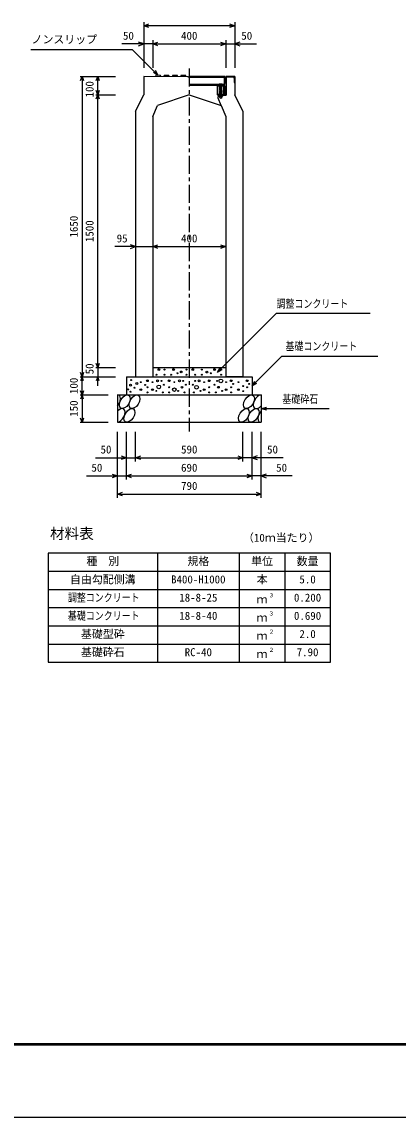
# Model space of a CAD drawing. Units: millimetres, scale not verified. Extents: x -16800 to 16800, y -5940 to 5940.
# Drawn here: x 9662 to 11729, y -5940 to 78 of the extents above; entities that cross this region are included whole.
import ezdxf
from ezdxf.enums import TextEntityAlignment as Align

# ---------------------------------------------------------------- set-up
doc = ezdxf.new("R2010")
doc.units = ezdxf.units.MM
doc.header["$LTSCALE"] = 20
doc.linetypes.add('CHAIN1', pattern=[8, 5, -1, 1, -1])
doc.linetypes.add('DOTTED', pattern=[1.75, 0.25, -1.5])
for name, color, linetype, lineweight in [('0-0_DIM', 7, 'Continuous', 25), ('0-1_Defpoints', 5, 'Continuous', 25), ('0-2_HATCH', 6, 'Continuous', 25), ('0-3_HYO', 3, 'Continuous', 25), ('0-4_HYO2', 4, 'Continuous', 25), ('0-5_OUTLINE', 3, 'Continuous', 25), ('0-6_TXT', 7, 'Continuous', 25), ('0-7_WAKU', 3, 'Continuous', 25), ('0-A__0-5_D-BMK', 6, 'Continuous', 25)]:
    doc.layers.add(name, color=color, linetype=linetype, lineweight=lineweight)
doc.styles.add('ＭＳ ゴシック', font='')
doc.styles.get('ＭＳ ゴシック').set_extended_font_data('MS Gothic')

msp = doc.modelspace()

# ---------------------------------------------------------------- linework, layer by layer
at = {"layer": '0-0_DIM'}
for p, q in [((10331.78, 77.25), (10331.78, -174.49)), ((10831.78, 77.25), (10831.78, -174.49)), ((10831.78, 57.25), (10331.78, 57.25)), ((10331.78, -42.75), (10212.12, -42.75)), ((10381.78, -42.75), (10331.78, -42.75)), ((10381.78, -22.75), (10381.78, -174.49)), ((10381.78, -42.75), (10781.78, -42.75)), ((10781.78, -22.75), (10781.78, -174.49)), ((10781.78, -42.75), (10831.78, -42.75)), ((10831.78, -42.75), (10951.45, -42.75)), ((9711.73, -73.02), (10268.62, -73.02)), ((10410.83, -215.23), (10268.62, -73.02)), ((9982.58, -221.46), (10175.91, -221.46)), ((9992.58, -221.46), (9992.58, -1871.46)), ((10079.25, -321.46), (10079.25, -221.46)), ((10410.83, -215.23), (10384.85, -200.23)), ((10410.83, -215.23), (10395.83, -189.25)), ((10069.25, -321.46), (10175.91, -321.46)), ((10079.25, -1821.46), (10079.25, -321.46)), ((10286.78, -1156.46), (10172.26, -1156.46)), ((10286.78, -1156.46), (10381.78, -1156.46)), ((10381.78, -1156.46), (10781.78, -1156.46)), ((11090.44, -1757.81), (10926.78, -1921.46)), ((11090.44, -1757.81), (11617.51, -1757.81)), ((10069.25, -1821.46), (10175.91, -1821.46)), ((10079.25, -1821.46), (10079.25, -1871.46)), ((10736.78, -1846.46), (10751.78, -1820.48)), ((10736.78, -1846.46), (10762.76, -1831.46)), ((9982.58, -1871.46), (10175.91, -1871.46)), ((9992.58, -1971.46), (9992.58, -1871.46)), ((10079.25, -1921.46), (10079.25, -1871.46)), ((10926.78, -1921.46), (10941.78, -1895.48)), ((10926.78, -1921.46), (10952.76, -1906.46)), ((9982.58, -1971.46), (10136.78, -1971.46)), ((9992.58, -1971.46), (9992.58, -2121.46)), ((10976.78, -2046.46), (11005.76, -2038.7)), ((10976.78, -2046.46), (11350.68, -2046.46)), ((10976.78, -2046.46), (11005.76, -2054.23)), ((9982.58, -2121.46), (10136.78, -2121.46)), ((10186.78, -2536.48), (10186.78, -2174.13)), ((10236.78, -2436.48), (10236.78, -2174.13)), ((10286.78, -2336.48), (10286.78, -2174.13)), ((10876.78, -2336.48), (10876.78, -2174.13)), ((10926.78, -2436.48), (10926.78, -2174.13)), ((10976.78, -2536.48), (10976.78, -2174.13)), ((10066.78, -2316.48), (10286.78, -2316.48)), ((10286.78, -2316.48), (10876.78, -2316.48)), ((11096.78, -2316.48), (10876.78, -2316.48)), ((10016.78, -2416.48), (10236.78, -2416.48)), ((10236.78, -2416.48), (10926.78, -2416.48)), ((11146.78, -2416.48), (10926.78, -2416.48)), ((10186.78, -2516.48), (10976.78, -2516.48))]:
    msp.add_line(p, q, dxfattribs=at)
at = {"layer": '0-0_DIM', "linetype": 'CHAIN1'}
msp.add_line((10581.78, -176.66), (10581.78, -2171.51), dxfattribs=at)
at = {"layer": '0-0_DIM'}
for points in [[(10360.01, 46.99), (10331.82, 57.25), (10360.01, 67.51)], [(10803.63, 67.51), (10831.82, 57.25), (10803.63, 46.99)], [(10303.59, -53.01), (10331.78, -42.75), (10303.59, -32.49)], [(10409.97, -53.01), (10381.78, -42.75), (10409.97, -32.49)], [(10753.67, -32.49), (10781.86, -42.75), (10753.67, -53.01)], [(10859.9, -32.49), (10831.71, -42.75), (10859.9, -53.01)], [(9984.37, -244.01), (9992.58, -221.46), (10000.79, -244.01)], [(10071.04, -244.01), (10079.25, -221.46), (10087.46, -244.01)], [(10087.46, -298.91), (10079.25, -321.46), (10071.04, -298.91)], [(10071.04, -344.01), (10079.25, -321.46), (10087.46, -344.01)], [(10258.59, -1166.72), (10286.78, -1156.46), (10258.59, -1146.2)], [(10409.97, -1166.72), (10381.78, -1156.46), (10409.97, -1146.2)], [(10753.59, -1146.2), (10781.78, -1156.46), (10753.59, -1166.72)], [(10736.78, -1846.46), (11061.25, -1522), (11574.8, -1522)], [(10087.46, -1798.91), (10079.25, -1821.46), (10071.04, -1798.91)], [(10000.79, -1848.91), (9992.58, -1871.46), (9984.37, -1848.91)], [(10000.79, -1894.01), (9992.58, -1871.46), (9984.37, -1894.01)], [(10087.46, -1894.01), (10079.25, -1871.46), (10071.04, -1894.01)], [(10000.79, -1948.91), (9992.58, -1971.46), (9984.37, -1948.91)], [(10000.79, -1994.01), (9992.58, -1971.46), (9984.37, -1994.01)], [(10000.79, -2098.91), (9992.58, -2121.46), (9984.37, -2098.91)], [(10208.59, -2306.22), (10236.78, -2316.48), (10208.59, -2326.74)], [(10314.97, -2326.74), (10286.78, -2316.48), (10314.97, -2306.22)], [(10848.59, -2306.22), (10876.78, -2316.48), (10848.59, -2326.74)], [(10954.97, -2306.22), (10926.78, -2316.48), (10954.97, -2326.74)], [(10158.59, -2406.22), (10186.78, -2416.48), (10158.59, -2426.74)], [(10264.97, -2426.74), (10236.78, -2416.48), (10264.97, -2406.22)], [(10898.59, -2406.22), (10926.78, -2416.48), (10898.59, -2426.74)], [(11004.97, -2406.22), (10976.78, -2416.48), (11004.97, -2426.74)], [(10214.97, -2526.74), (10186.78, -2516.48), (10214.97, -2506.22)], [(10948.59, -2506.22), (10976.78, -2516.48), (10948.59, -2526.74)]]:
    msp.add_lwpolyline(points, dxfattribs=at)
at = {"layer": '0-1_Defpoints'}
msp.add_lwpolyline([(0, -5940), (16800, -5940), (16800, 5940), (0, 5940)], close=True, dxfattribs=at)
at = {"layer": '0-2_HATCH'}
for p, q in [((10425.78, -221.88), (10424.28, -215.37)), ((10471.78, -222.35), (10470.28, -215.84)), ((10517.78, -222.82), (10516.28, -216.31)), ((10563.78, -223.28), (10562.28, -216.77)), ((10781.76, -221.46), (10781.76, -321.46)), ((10784.96, -224.63), (10822.72, -224.25)), ((10784.96, -224.63), (10784.96, -324.66)), ((10828.58, -230.05), (10828.58, -253.99)), ((10828.58, -253.99), (10831.78, -253.96)), ((10739.76, -341.46), (10742.76, -321.46)), ((10756.57, -381.46), (10739.76, -341.46)), ((10742.28, -324.66), (10784.96, -324.66)), ((10742.76, -321.46), (10781.76, -321.46))]:
    msp.add_line(p, q, dxfattribs=at)
for points in [[(10424.33, -215.37), (10397.33, -215.09), (10395.78, -221.58)], [(10470.33, -215.84), (10443.33, -215.56), (10441.78, -222.05)], [(10516.33, -216.31), (10489.33, -216.03), (10487.78, -222.52)], [(10562.33, -216.77), (10535.33, -216.49), (10533.78, -222.97)]]:
    msp.add_lwpolyline(points, dxfattribs=at)
for centre, radius in [((10401.28, -1860.16), 2.5), ((10415.3, -1832.15), 5), ((10445.75, -1832.15), 2.5), ((10445.75, -1860.16), 2.5), ((10481.64, -1860.16), 2.5), ((10495.66, -1832.15), 5), ((10516.69, -1852.28), 2.5), ((10537.71, -1845.28), 5), ((10565.75, -1832.15), 2.5), ((10565.75, -1860.16), 2.5), ((10600.92, -1832.43), 5), ((10614.94, -1860.45), 2.5), ((10650.82, -1832.43), 2.5), ((10650.82, -1860.45), 2.5), ((10678.86, -1845.56), 5), ((10699.89, -1852.57), 2.5), ((10720.92, -1832.43), 5), ((10757.14, -1832.43), 2.5), ((10757.14, -1860.45), 2.5), ((10259.41, -1918.15), 5), ((10261.86, -1889.64), 2.5), ((10293.9, -1908.91), 5), ((10315.47, -1901.29), 2.5), ((10339.33, -1916.2), 2.5), ((10351.75, -1893.41), 5), ((10379.79, -1901.29), 2.5), ((10407.82, -1894.28), 5), ((10414.36, -1927.3), 10), ((10428.86, -1894.28), 2.5), ((10442.87, -1915.29), 2.5), ((10471.75, -1893.41), 5), ((10499.79, -1901.29), 2.5), ((10527.82, -1894.28), 5), ((10541.84, -1929.3), 5), ((10548.86, -1894.28), 2.5), ((10562.87, -1915.29), 2.5), ((10600.69, -1915.29), 2.5), ((10621.72, -1929.3), 10), ((10614.71, -1894.28), 2.5), ((10635.74, -1894.28), 5), ((10663.78, -1901.29), 2.5), ((10691.82, -1893.41), 5), ((10720.69, -1915.29), 2.5), ((10734.71, -1894.28), 2.5), ((10741.72, -1929.3), 5), ((10755.74, -1894.28), 10), ((10783.78, -1901.29), 2.5), ((10811.82, -1893.41), 5), ((10823.16, -1910.98), 2.5), ((10851.72, -1901.29), 2.5), ((10878.58, -1922.5), 2.5), ((10899.9, -1893.41), 5), ((10911.24, -1910.98), 2.5), ((10247, -1940.94), 2.5), ((10259.41, -1954.04), 2.5), ((10281.48, -1931.7), 2.5), ((10315.47, -1942.43), 5), ((10351.75, -1929.3), 2.5), ((10351.75, -1957.31), 2.5), ((10379.79, -1942.43), 5), ((10400.82, -1949.44), 2.5), ((10435.86, -1957.31), 2.5), ((10471.75, -1929.3), 2.5), ((10471.75, -1957.31), 2.5), ((10499.79, -1942.43), 10), ((10520.82, -1949.44), 2.5), ((10555.86, -1957.31), 2.5), ((10607.7, -1957.31), 2.5), ((10642.75, -1949.44), 2.5), ((10663.78, -1942.43), 5), ((10691.82, -1929.3), 2.5), ((10691.82, -1957.31), 2.5), ((10727.7, -1957.31), 2.5), ((10762.75, -1949.44), 2.5), ((10783.78, -1942.43), 5), ((10811.82, -1929.3), 2.5), ((10811.82, -1957.31), 2.5), ((10851.72, -1942.43), 5), ((10878.58, -1950.52), 2.5), ((10899.9, -1929.3), 2.5)]:
    msp.add_circle(centre, radius, dxfattribs=at)
msp.add_arc((10822.78, -230.05), 5.8, 0, 90.57294, dxfattribs=at)
for centre, start_param, end_param in [((10174.42, -2008.98), 4.385593, 6.6745444), ((10962.92, -2008.98), 0.3357715, 4.4411806), ((10199.74, -2083.97), 3.5111464, 7.548991), ((10988.25, -2083.97), 1.2110787, 3.5658734)]:
    msp.add_ellipse(centre, major_axis=(21.81, 35.31), ratio=0.5792, start_param=start_param, end_param=end_param, dxfattribs=at)
for centre in [(10227.63, -2008.98), (10280.84, -2008.98), (10909.72, -2008.98), (10252.95, -2083.97), (10881.83, -2083.97), (10935.04, -2083.97)]:
    msp.add_ellipse(centre, major_axis=(21.81, 35.31), ratio=0.5792, dxfattribs=at)
at = {"layer": '0-3_HYO'}
for p, q in [((10406.78, -2840.42), (10406.78, -3440.42)), ((10856.78, -2840.42), (10856.78, -3440.42)), ((11106.78, -2840.42), (11106.78, -3440.42)), ((9806.78, -2940.42), (11356.78, -2940.42))]:
    msp.add_line(p, q, dxfattribs=at)
msp.add_lwpolyline([(9806.78, -3440.42), (11356.78, -3440.42), (11356.78, -2840.42), (9806.78, -2840.42)], close=True, dxfattribs=at)
at = {"layer": '0-4_HYO2'}
for p, q in [((9806.78, -3040.42), (11356.78, -3040.42)), ((9806.78, -3140.42), (11356.78, -3140.42)), ((9806.78, -3240.42), (11356.78, -3240.42)), ((9806.78, -3340.42), (11356.78, -3340.42))]:
    msp.add_line(p, q, dxfattribs=at)
at = {"layer": '0-5_OUTLINE'}
for p, q in [((10331.78, -220.96), (10331.78, -321.46)), ((10575.78, -223.4), (10331.78, -220.96)), ((10831.78, -220.96), (10781.76, -221.46)), ((10831.78, -220.96), (10831.78, -321.46)), ((10286.78, -411.46), (10331.78, -321.46)), ((10581.78, -321.46), (10407, -381.46)), ((10581.78, -321.46), (10756.57, -381.46)), ((10876.78, -411.46), (10831.78, -321.46)), ((10286.78, -411.46), (10286.78, -1871.46)), ((10381.78, -441.46), (10407, -381.46)), ((10756.58, -381.46), (10781.78, -441.46)), ((10876.78, -411.46), (10876.78, -1871.46)), ((10381.78, -441.46), (10381.78, -1871.46)), ((10781.78, -441.46), (10781.78, -1871.46)), ((10381.78, -1821.46), (10781.78, -1821.46)), ((10236.78, -1871.46), (10236.78, -1971.46)), ((10236.78, -1871.46), (10926.78, -1871.46)), ((10286.78, -1871.46), (10381.78, -1871.46)), ((10876.78, -1871.46), (10781.78, -1871.46)), ((10926.78, -1871.46), (10926.78, -1971.46)), ((10186.78, -1971.46), (10186.78, -2121.46)), ((10186.78, -1971.46), (10976.78, -1971.46)), ((10976.78, -1971.46), (10976.78, -2121.46)), ((10186.78, -2121.46), (10976.78, -2121.46))]:
    msp.add_line(p, q, dxfattribs=at)
msp.add_lwpolyline([(10581.78, -226.66), (10577.28, -226.66), (10575.78, -223.4)], dxfattribs=at)
at = {"layer": '0-7_WAKU', "lineweight": 50}
msp.add_lwpolyline([(400, -5540), (16400, -5540), (16400, 5540), (400, 5540)], close=True, dxfattribs=at)
at = {"layer": '0-A__0-5_D-BMK'}
for p, q in [((10773.26, -221.46), (10581.76, -221.46)), ((10773.26, -227.46), (10581.76, -227.46)), ((10777.76, -259.46), (10777.76, -221.46)), ((10744.28, -265.46), (10581.76, -265.46)), ((10773.26, -271.46), (10581.76, -271.46)), ((10734.76, -274.46), (10734.76, -318.46)), ((10771.76, -271.46), (10737.76, -271.46)), ((10746.28, -263.96), (10744.28, -265.46)), ((10744.28, -271.46), (10744.28, -265.46)), ((10765.28, -271.46), (10744.28, -271.46)), ((10744.61, -265.19), (10746.28, -263.96)), ((10763.28, -263.96), (10746.28, -263.96)), ((10748.28, -271.46), (10761.28, -271.46)), ((10748.28, -272.46), (10749.28, -271.46)), ((10749.28, -273.46), (10748.28, -272.46)), ((10761.28, -273.46), (10748.28, -274.46)), ((10748.28, -274.46), (10749.28, -273.46)), ((10749.28, -275.46), (10748.28, -274.46)), ((10748.28, -276.46), (10749.28, -275.46)), ((10761.28, -275.46), (10748.28, -276.46)), ((10749.28, -277.46), (10748.28, -276.46)), ((10748.28, -278.46), (10749.28, -277.46)), ((10761.28, -277.46), (10748.28, -278.46)), ((10749.28, -279.46), (10748.28, -278.46)), ((10748.28, -280.46), (10749.28, -279.46)), ((10761.28, -279.46), (10748.28, -280.46)), ((10749.28, -281.46), (10748.28, -280.46)), ((10748.28, -282.46), (10749.28, -281.46)), ((10761.28, -281.46), (10748.28, -282.46)), ((10749.28, -283.46), (10748.28, -282.46)), ((10761.28, -283.46), (10748.28, -284.46)), ((10748.28, -284.46), (10749.28, -283.46)), ((10761.28, -285.46), (10748.28, -286.46)), ((10749.28, -287.46), (10748.28, -286.46)), ((10761.28, -287.46), (10748.28, -288.46)), ((10748.28, -288.46), (10749.28, -287.46)), ((10749.28, -289.46), (10748.28, -288.46)), ((10761.28, -289.46), (10748.28, -290.46)), ((10748.28, -290.46), (10749.28, -289.46)), ((10749.28, -291.46), (10748.28, -290.46)), ((10761.28, -291.46), (10748.28, -292.46)), ((10748.28, -292.46), (10749.28, -291.46)), ((10749.28, -293.46), (10748.28, -292.46)), ((10761.28, -293.46), (10748.28, -294.46)), ((10748.28, -294.46), (10749.28, -293.46)), ((10749.28, -295.46), (10748.28, -294.46)), ((10761.28, -295.46), (10748.28, -296.46)), ((10748.28, -296.46), (10749.28, -295.46)), ((10749.28, -297.46), (10748.28, -296.46)), ((10761.28, -297.46), (10748.28, -298.46)), ((10748.28, -298.46), (10749.28, -297.46)), ((10749.28, -299.46), (10748.28, -298.46)), ((10761.28, -299.46), (10748.28, -300.46)), ((10748.28, -300.46), (10749.28, -299.46)), ((10749.28, -301.46), (10748.28, -300.46)), ((10749.28, -271.46), (10749.28, -265.46)), ((10760.28, -271.46), (10760.28, -265.46)), ((10760.28, -272.46), (10761.28, -271.46)), ((10761.28, -273.46), (10760.28, -272.46)), ((10760.28, -276.46), (10761.28, -275.46)), ((10761.28, -277.46), (10760.28, -276.46)), ((10760.28, -278.46), (10761.28, -277.46)), ((10761.28, -279.46), (10760.28, -278.46)), ((10760.28, -280.46), (10761.28, -279.46)), ((10761.28, -281.46), (10760.28, -280.46)), ((10760.28, -284.46), (10761.28, -283.46)), ((10761.28, -285.46), (10760.28, -284.46)), ((10760.28, -286.46), (10761.28, -285.46)), ((10761.28, -287.46), (10760.28, -286.46)), ((10760.28, -288.46), (10761.28, -287.46)), ((10760.28, -288.46), (10761.28, -289.46)), ((10760.28, -290.46), (10761.28, -289.46)), ((10760.28, -290.46), (10761.28, -291.46)), ((10760.28, -292.46), (10761.28, -291.46)), ((10760.28, -292.46), (10761.28, -293.46)), ((10760.28, -294.46), (10761.28, -293.46)), ((10760.28, -294.46), (10761.28, -295.46)), ((10760.28, -296.46), (10761.28, -295.46)), ((10760.28, -296.46), (10761.28, -297.46)), ((10760.28, -298.46), (10761.28, -297.46)), ((10760.28, -298.46), (10761.28, -299.46)), ((10760.28, -300.46), (10761.28, -299.46)), ((10760.28, -300.46), (10761.28, -301.46)), ((10764.96, -265.19), (10763.28, -263.96)), ((10773.26, -265.46), (10765.28, -265.46)), ((10765.28, -271.46), (10765.28, -265.46)), ((10777.76, -259.46), (10773.26, -259.46)), ((10774.76, -274.46), (10774.76, -318.46)), ((10737.76, -321.46), (10771.76, -321.46)), ((10745.44, -324.66), (10744.58, -325.31)), ((10744.58, -325.31), (10744.58, -330.49)), ((10746.27, -331.46), (10744.58, -330.49)), ((10764.12, -324.66), (10745.44, -324.66)), ((10746.27, -331.79), (10746.27, -331.46)), ((10763.3, -331.46), (10746.27, -331.46)), ((10763.3, -331.79), (10746.27, -331.79)), ((10761.28, -301.46), (10748.28, -302.46)), ((10748.28, -302.46), (10749.28, -301.46)), ((10749.28, -303.46), (10748.28, -302.46)), ((10761.28, -303.46), (10748.28, -304.46)), ((10748.28, -304.46), (10749.28, -303.46)), ((10749.28, -305.46), (10748.28, -304.46)), ((10761.28, -305.46), (10748.28, -306.46)), ((10748.28, -306.46), (10749.28, -305.46)), ((10749.28, -307.46), (10748.28, -306.46)), ((10761.28, -307.46), (10748.28, -308.46)), ((10748.28, -308.46), (10749.28, -307.46)), ((10749.28, -309.46), (10748.28, -308.46)), ((10761.28, -309.46), (10748.28, -310.46)), ((10748.28, -310.46), (10749.28, -309.46)), ((10749.28, -311.46), (10748.28, -310.46)), ((10761.28, -311.46), (10748.28, -312.46)), ((10748.28, -312.46), (10749.28, -311.46)), ((10749.28, -313.46), (10748.28, -312.46)), ((10761.28, -313.46), (10748.28, -314.46)), ((10748.28, -314.46), (10749.28, -313.46)), ((10749.28, -315.46), (10748.28, -314.46)), ((10761.29, -315.46), (10748.29, -316.46)), ((10748.29, -316.46), (10749.29, -315.46)), ((10749.29, -317.46), (10748.29, -316.46)), ((10761.29, -317.46), (10748.29, -318.46)), ((10748.29, -318.46), (10749.29, -317.46)), ((10749.29, -319.46), (10748.29, -318.46)), ((10748.29, -320.47), (10749.29, -319.47)), ((10749.29, -321.47), (10748.29, -320.47)), ((10748.29, -322.47), (10749.29, -321.47)), ((10749.29, -323.47), (10748.29, -322.47)), ((10748.3, -324.47), (10749.3, -323.47)), ((10748.49, -324.66), (10748.3, -324.47)), ((10749.68, -325.31), (10749.68, -330.49)), ((10759.89, -325.31), (10759.89, -330.49)), ((10760.28, -302.46), (10761.28, -301.46)), ((10760.28, -302.46), (10761.28, -303.46)), ((10760.28, -304.46), (10761.28, -303.46)), ((10760.28, -304.46), (10761.28, -305.46)), ((10760.28, -306.46), (10761.28, -305.46)), ((10760.28, -306.46), (10761.28, -307.46)), ((10760.28, -308.46), (10761.28, -307.46)), ((10760.28, -308.46), (10761.28, -309.46)), ((10760.28, -310.46), (10761.28, -309.46)), ((10760.28, -310.46), (10761.29, -311.46)), ((10760.28, -312.46), (10761.28, -311.46)), ((10760.28, -312.46), (10761.29, -313.46)), ((10760.28, -314.46), (10761.28, -313.46)), ((10760.29, -314.46), (10761.29, -315.46)), ((10760.29, -316.46), (10761.29, -315.46)), ((10760.29, -316.46), (10761.29, -317.46)), ((10760.29, -318.46), (10761.29, -317.46)), ((10760.29, -318.46), (10761.29, -319.47)), ((10760.29, -320.47), (10761.29, -319.47)), ((10760.29, -320.47), (10761.29, -321.47)), ((10760.29, -322.47), (10761.29, -321.47)), ((10760.29, -322.47), (10761.3, -323.47)), ((10760.3, -324.47), (10761.3, -323.47)), ((10760.3, -324.47), (10760.49, -324.66)), ((10763.3, -331.46), (10764.99, -330.49)), ((10763.3, -331.79), (10763.3, -331.46)), ((10764.12, -324.66), (10764.99, -325.31)), ((10764.99, -325.31), (10764.99, -330.49))]:
    msp.add_line(p, q, dxfattribs=at)
at = {"layer": '0-A__0-5_D-BMK', "linetype": 'DOTTED'}
for p, q in [((10761.28, -271.46), (10748.28, -272.46)), ((10761.29, -319.47), (10748.29, -320.47)), ((10761.29, -321.47), (10748.29, -322.47)), ((10761.3, -323.47), (10748.3, -324.47)), ((10748.49, -324.66), (10760.49, -324.66))]:
    msp.add_line(p, q, dxfattribs=at)
at = {"layer": '0-A__0-5_D-BMK'}
for points in [[(10777.76, -221.46), (10773.26, -221.46), (10773.26, -271.46)], [(10748.28, -286.46), (10749.28, -285.46), (10748.28, -284.46)], [(10761.28, -275.46), (10760.28, -274.46), (10761.28, -273.46)], [(10761.28, -283.46), (10760.28, -282.46), (10761.28, -281.46)]]:
    msp.add_lwpolyline(points, dxfattribs=at)
msp.add_lwpolyline([(10737.06, -273.76), (10737.06, -319.16), (10772.46, -319.16), (10772.46, -273.76)], close=True, dxfattribs=at)
for centre in [(10631.76, -224.46), (10681.76, -224.46), (10731.76, -224.46)]:
    msp.add_circle(centre, 3, dxfattribs=at)
for centre, radius, start, end in [((10581.76, -224.46), 3, 270, 90), ((10737.76, -274.46), 3, 90, 180), ((10746.78, -268.09), 3.62, 46.39563, 133.60437), ((10754.78, -280.09), 15.62, 69.39075, 110.60925), ((10762.78, -268.09), 3.62, 46.39563, 133.60437), ((10771.76, -274.46), 3, 0, 90), ((10737.76, -318.46), 3, 180, 270), ((10747.13, -330.01), 5.35, 61.49832, 118.50684), ((10747.13, -325.79), 5.35, 241.49843, 298.50089), ((10754.78, -331.79), 8.19, 180, 359.99995), ((10754.78, -345.08), 20.42, 75.52621, 104.47362), ((10754.78, -310.72), 20.42, 255.52638, 284.47374), ((10762.44, -330.01), 5.35, 61.49231, 118.50169), ((10762.44, -325.79), 5.35, 241.49989, 298.5), ((10771.76, -318.46), 3, 270, 0)]:
    msp.add_arc(centre, radius, start, end, dxfattribs=at)

# ---------------------------------------------------------------- texts
at = {"layer": '0-0_DIM', "style": 'ＭＳ ゴシック'}
for s, p in [('ノンスリップ', (9715.58, -52.84)), ('50', (10217.6, -32.75)), ('400', (10536.78, -32.75)), ('50', (10867.7, -32.75)), ('95', (10183.11, -1146.46)), ('400', (10536.78, -1146.46)), ('50', (10094.34, -2306.48)), ('590', (10536.78, -2306.48)), ('50', (11009.22, -2306.48)), ('50', (10044.34, -2406.48)), ('690', (10536.78, -2406.48)), ('50', (11059.22, -2406.48)), ('790', (10536.78, -2506.48))]:
    msp.add_text(s, height=43.99, dxfattribs=at).set_placement(p, align=Align.BOTTOM_LEFT)
for s, p in [('100', (10069.25, -336.71)), ('1650', (9982.58, -1106.46)), ('1500', (10069.25, -1131.46)), ('50', (10069.25, -1858.13)), ('100', (9982.58, -1966.46)), ('150', (9982.58, -2091.46))]:
    msp.add_text(s, height=43.99, rotation=90, dxfattribs=at).set_placement(p, align=Align.BOTTOM_LEFT)
at = {"layer": '0-0_DIM', "style": 'ＭＳ ゴシック', "width": 0.8}
for s, p in [('調整コンクリート', (11061.25, -1505.57)), ('基礎コンクリート', (11110.44, -1739.07)), ('基礎砕石', (11093.1, -2029.29))]:
    msp.add_text(s, height=43.99, dxfattribs=at).set_placement(p, align=Align.BOTTOM_LEFT)
at = {"layer": '0-6_TXT', "style": 'ＭＳ ゴシック'}
for s, height, p in [('材料表', 58.65, (9816.78, -2780.42)), ('（10ｍ当たり）', 43.99, (10876.78, -2791.43)), ('種\u3000別', 43.99, (10016.78, -2920.42)), ('規格', 43.99, (10571.78, -2920.42)), ('単位', 43.99, (10921.78, -2920.42)), ('数量', 43.99, (11171.78, -2920.42)), ('自由勾配側溝', 43.99, (9926.78, -3020.42)), ('B400-H1000', 43.99, (10481.78, -3020.42)), ('本', 43.99, (10951.78, -3020.42)), ('5.0', 43.99, (11186.78, -3020.42)), ('18-8-25', 43.99, (10526.78, -3120.42)), ('３', 21.99, (11017.32, -3090.06)), ('0.200', 43.99, (11156.78, -3120.42)), ('ｍ', 43.99, (10951.78, -3130.42)), ('18-8-40', 43.99, (10526.78, -3220.42)), ('ｍ', 43.99, (10951.78, -3230.42)), ('３', 21.99, (11017.32, -3190.06)), ('0.690', 43.99, (11156.78, -3220.42)), ('基礎型砕', 43.99, (9986.78, -3320.42)), ('ｍ', 43.99, (10951.78, -3330.42)), ('２', 21.99, (11017.32, -3290.06)), ('2.0', 43.99, (11186.78, -3320.42)), ('基礎砕石', 43.99, (9986.78, -3420.42)), ('RC-40', 43.99, (10556.78, -3420.42)), ('２', 21.99, (11017.32, -3390.06)), ('7.90', 43.99, (11171.78, -3420.42)), ('ｍ', 43.99, (10951.78, -3430.42))]:
    msp.add_text(s, height=height, dxfattribs=at).set_placement(p, align=Align.BOTTOM_LEFT)
at = {"layer": '0-6_TXT', "style": 'ＭＳ ゴシック', "width": 0.8}
for s, p in [('調整コンクリート', (9914.78, -3120.42)), ('基礎コンクリート', (9914.78, -3220.42))]:
    msp.add_text(s, height=43.99, dxfattribs=at).set_placement(p, align=Align.BOTTOM_LEFT)

doc.saveas('drawing.dxf')
